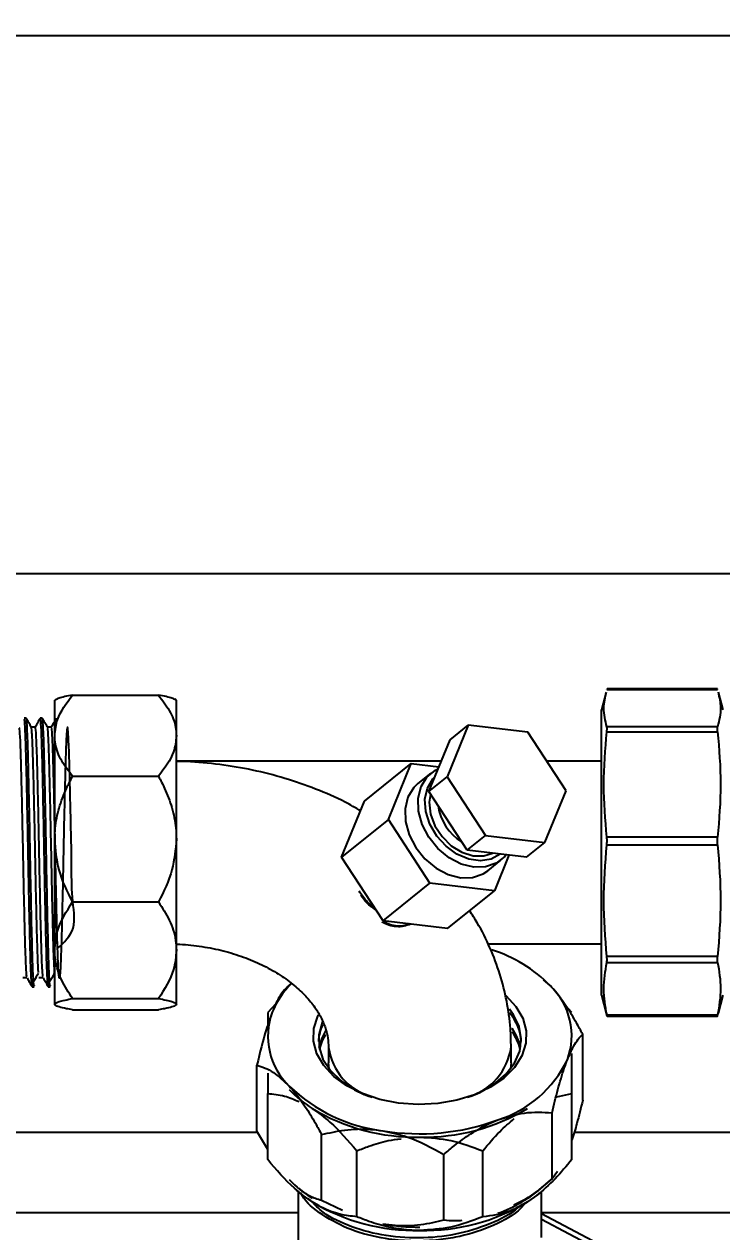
# Model space of a CAD drawing. Extents: x 75 to 2075, y 25 to 1460.
# Drawn here: x 382.6 to 480.9, y 1093.9 to 1263.8 of the extents above; entities that cross this region are included whole.
import ezdxf

# ---------------------------------------------------------------- set-up
doc = ezdxf.new("R2010")
doc.units = 0
doc.header["$LTSCALE"] = 5
doc.linetypes.add('SLD-KATı', pattern=[0])
doc.layers.get('0').update_dxf_attribs({"linetype": 'CONTINUOUS'})
doc.styles.add('SLDTEXTSTYLE3', font='GOTHIC.TTF', dxfattribs={"width": 0.913})
doc.dimstyles.new('SLDDIMSTYLE0', dxfattribs={"dimtxt": 14.875, "dimasz": 16.51, "dimexe": 0, "dimexo": 0.0625, "dimgap": 3.71875, "dimtad": 1, "dimlfac": 0.7, "dimrnd": 1e-09, "dimzin": 12, "dimtxsty": 'SLDTEXTSTYLE3', "dimsah": 1, "dimcen": 0.09, "dimazin": 3, "dimtfac": 1, "dimtofl": 0, "dimtmove": 0, "dimatfit": 3, "dimtolj": 1, "dimtzin": 12})

# ---------------------------------------------------------------- blocks, each defined once
blk = doc.blocks.new('_D_5')
at = {"color": 7, "linetype": 'SLD-KATı'}
for p, q in [((194.78, 1261.39), (194.78, 1320.99)), ((866.21, 1261.39), (866.21, 1320.99)), ((194.78, 1315.99), (866.21, 1315.99))]:
    blk.add_line(p, q, dxfattribs=at)
for points in [[(194.78, 1315.99), (211.29, 1313.45), (211.29, 1318.53)], [(866.21, 1315.99), (849.7, 1318.53), (849.7, 1313.45)]]:
    blk.add_solid(points, dxfattribs=at)
at = {"color": 7, "linetype": 'SLD-KATı', "insert": (491.48, 1334.99), "char_height": 14.875, "attachment_point": 1, "style": 'SLDTEXTSTYLE3'}
blk.add_mtext('470', dxfattribs=at)

msp = doc.modelspace()

# ---------------------------------------------------------------- linework, layer by layer
at = {"color": 8, "linetype": 'SLD-KATı'}
for p, q in [((519.097, 1262.206), (219.067, 1262.206)), ((463.292, 1091.532), (455.496, 1095.647))]:
    msp.add_line(p, q, dxfattribs=at)
at = {"color": 7, "linetype": 'SLD-KATı'}
for p, q in [((486.567, 1186.492), (369.067, 1186.492)), ((389.446, 1169.408), (401.545, 1169.408)), ((464.592, 1169.866), (463.924, 1167.374)), ((464.696, 1170.227), (464.722, 1170.299)), ((464.696, 1170.227), (480.296, 1170.227)), ((480.27, 1170.3), (464.722, 1170.3)), ((480.296, 1170.227), (480.27, 1170.299)), ((481.067, 1167.374), (480.399, 1169.866)), ((387.147, 1168.863), (386.924, 1168.707)), ((386.924, 1163.711), (386.924, 1168.707)), ((404.067, 1168.707), (403.844, 1168.863)), ((404.067, 1163.711), (404.067, 1168.707)), ((382.908, 1166.164), (382.625, 1166.164)), ((385.176, 1166.164), (384.893, 1166.164)), ((463.924, 1140.924), (463.924, 1167.374)), ((384.184, 1164.937), (383.623, 1164.937)), ((386.452, 1164.937), (385.891, 1164.937)), ((445.172, 1165.183), (442.188, 1157.914)), ((442.607, 1163.121), (445.172, 1165.183)), ((453.553, 1164.199), (445.172, 1165.183)), ((458.95, 1155.946), (453.553, 1164.199)), ((480.296, 1164.988), (464.696, 1164.988)), ((464.696, 1164.272), (480.296, 1164.272)), ((386.924, 1149.173), (386.924, 1163.711)), ((404.067, 1149.173), (404.067, 1163.711)), ((439.623, 1155.852), (442.607, 1163.121)), ((441.381, 1160.136), (404.067, 1160.136)), ((430.56, 1154.483), (437.156, 1159.787)), ((433.923, 1151.912), (437.156, 1159.787)), ((437.156, 1159.787), (441.05, 1159.329)), ((440.55, 1158.871), (440.941, 1159.063)), ((463.924, 1160.136), (456.21, 1160.136)), ((389.446, 1158.014), (401.545, 1158.014)), ((439.91, 1158.442), (438.078, 1156.968)), ((439.623, 1155.852), (442.188, 1157.914)), ((442.188, 1157.914), (447.584, 1149.661)), ((445.019, 1147.598), (439.623, 1155.852)), ((455.965, 1148.676), (458.95, 1155.946)), ((427.327, 1146.608), (430.56, 1154.483)), ((433.923, 1151.912), (427.327, 1146.608)), ((439.769, 1142.97), (433.923, 1151.912)), ((386.924, 1133.525), (386.924, 1149.173)), ((404.067, 1133.525), (404.067, 1149.173)), ((445.019, 1147.598), (447.584, 1149.661)), ((447.584, 1149.661), (455.965, 1148.676)), ((480.296, 1149.453), (464.696, 1149.453)), ((453.4, 1146.614), (445.019, 1147.598)), ((453.4, 1146.614), (455.965, 1148.676)), ((464.696, 1148.362), (480.296, 1148.362)), ((433.173, 1137.666), (427.327, 1146.608)), ((447.926, 1144.722), (449.758, 1146.195)), ((450.902, 1146.907), (448.848, 1141.904)), ((433.173, 1137.666), (439.769, 1142.97)), ((448.848, 1141.904), (439.769, 1142.97)), ((442.252, 1136.6), (448.848, 1141.904)), ((463.924, 1127.183), (463.924, 1140.924)), ((389.446, 1140.331), (401.545, 1140.331)), ((442.252, 1136.6), (433.173, 1137.666)), ((447.946, 1134.421), (463.924, 1134.421)), ((386.924, 1125.934), (386.924, 1133.525)), ((404.067, 1125.934), (404.067, 1133.525)), ((480.296, 1132.644), (464.696, 1132.644)), ((464.696, 1131.818), (480.296, 1131.818)), ((382.449, 1129.708), (383.016, 1129.708)), ((384.716, 1129.708), (385.283, 1129.708)), ((420.273, 1128.888), (419.645, 1128.33)), ((455.842, 1129.412), (455.718, 1129.522)), ((456.742, 1128.524), (455.785, 1129.346)), ((383.759, 1128.393), (384.043, 1128.393)), ((386.027, 1128.393), (386.31, 1128.393)), ((463.924, 1127.183), (464.592, 1124.691)), ((480.399, 1124.691), (481.067, 1127.183)), ((389.446, 1126.718), (401.545, 1126.718)), ((389.446, 1125.149), (401.545, 1125.149)), ((418.086, 1125.992), (416.924, 1124.749)), ((459.781, 1124.749), (458.889, 1125.762)), ((464.637, 1124.704), (464.696, 1124.33)), ((480.296, 1124.407), (464.696, 1124.407)), ((464.722, 1124.257), (480.27, 1124.257)), ((480.296, 1124.33), (480.355, 1124.704)), ((461.299, 1112.423), (461.299, 1121.701)), ((425.496, 1119.891), (425.496, 1117.7)), ((451.21, 1117.7), (451.21, 1119.891)), ((415.407, 1108.081), (415.407, 1117.358)), ((425.568, 1116.824), (425.496, 1117.7)), ((451.21, 1117.7), (451.137, 1116.824)), ((416.924, 1116.25), (416.924, 1113.356)), ((416.924, 1104.078), (416.924, 1113.356)), ((457.641, 1112.897), (459.781, 1113.356)), ((459.781, 1104.078), (459.781, 1113.356)), ((456.97, 1101.374), (456.97, 1110.651)), ((416.924, 1105.502), (415.407, 1108.081)), ((369.067, 1107.921), (415.501, 1107.921)), ((424.52, 1098.303), (424.52, 1107.58)), ((460.104, 1107.921), (507.281, 1107.921)), ((429.477, 1096.021), (429.477, 1105.299)), ((441.736, 1095.524), (441.736, 1104.802)), ((447.229, 1096.021), (447.229, 1105.299)), ((455.941, 1100.458), (457.068, 1101.458)), ((457.735, 1102.377), (456.97, 1101.374)), ((420.761, 1099.984), (420.987, 1099.783)), ((421.21, 1099.589), (421.21, 1054.715)), ((455.496, 1093.119), (455.496, 1099.589)), ((455.718, 1099.783), (455.983, 1100.017)), ((427.456, 1096.913), (424.52, 1098.303)), ((421.21, 1096.564), (371.924, 1096.564)), ((507.281, 1096.564), (455.496, 1096.564)), ((464.292, 1091.783), (455.496, 1096.427))]:
    msp.add_line(p, q, dxfattribs=at)
at = {"color": 7, "linetype": 'SLD-KATı', "flags": 128}
for points in [[(450.501, 1146.954), (450.32, 1146.735), (449.118, 1145.766), (447.624, 1145.244), (445.94, 1145.204), (444.18, 1145.648), (442.465, 1146.548), (440.911, 1147.84), (439.625, 1149.438), (438.694, 1151.232), (438.181, 1153.1), (438.121, 1154.915), (438.519, 1156.553), (439.348, 1157.902), (440.55, 1158.871), (440.55, 1158.871)], [(449.681, 1147.05), (448.414, 1146.356), (446.886, 1146.106), (445.233, 1146.34), (443.578, 1147.039), (442.043, 1148.151), (440.742, 1149.594), (439.772, 1151.261), (439.204, 1153.028), (439.081, 1154.765), (439.412, 1156.342), (440.173, 1157.642), (440.498, 1157.983)], [(438.078, 1156.968), (437.516, 1156.429), (436.687, 1155.079), (436.289, 1153.441), (436.349, 1151.627), (436.861, 1149.759), (437.793, 1147.965), (439.079, 1146.367), (440.633, 1145.074), (442.348, 1144.175), (444.107, 1143.731), (445.792, 1143.771), (447.286, 1144.293), (447.926, 1144.722)], [(439.845, 1155.511), (439.684, 1154.343), (439.868, 1152.696), (440.483, 1151.043), (441.481, 1149.517), (442.78, 1148.242), (444.275, 1147.321), (445.845, 1146.829), (447.363, 1146.805), (448.57, 1147.181)], [(450.396, 1127.203), (450.46, 1127.147), (451.881, 1125.623), (452.841, 1123.956), (453.308, 1122.205), (453.266, 1120.429), (452.716, 1118.688), (451.676, 1117.041), (450.183, 1115.545), (448.287, 1114.25), (446.053, 1113.202), (443.557, 1112.434), (440.883, 1111.974), (438.123, 1111.837), (435.371, 1112.028), (432.721, 1112.541), (430.262, 1113.357), (428.079, 1114.449), (426.246, 1115.78), (424.825, 1117.305), (423.864, 1118.971), (423.397, 1120.722), (423.44, 1122.499), (423.99, 1124.24), (424.084, 1124.432)], [(446.17, 1113.242), (446.819, 1113.53), (448.843, 1114.692), (450.489, 1116.079), (451.696, 1117.64), (452.421, 1119.32), (452.637, 1121.058), (452.337, 1122.79), (451.531, 1124.455), (450.968, 1125.219)], [(424.648, 1123.504), (424.585, 1123.363), (424.112, 1121.646), (424.155, 1119.903), (424.71, 1118.197), (425.758, 1116.589), (427.262, 1115.137), (429.166, 1113.894), (430.535, 1113.242)], [(424.169, 1119.821), (424.585, 1121.172), (425.177, 1122.268)], [(424.219, 1119.582), (424.646, 1120.831), (425.097, 1121.666)], [(423.201, 1098.116), (421.788, 1099.116), (420.987, 1099.783)], [(455.718, 1099.783), (454.917, 1099.116), (453.505, 1098.116)]]:
    msp.add_lwpolyline(points, dxfattribs=at)
at = {"color": 7, "linetype": 'SLD-KATı'}
for centre, radius, start, end in [((447.982, 1154.847), 7.112, 188.20848, 238.14816), ((442.226, 1114.101), 20.463, 44.81419, 72.34229), ((428.834, 1120.185), 12.178, 134.56929, 157.64433), ((450.003, 1121.494), 9.739, 339.66632, 46.20876), ((426.703, 1121.433), 9.739, 159.66646, 226.20858), ((445.78, 1120.24), 6.867, 3.6508, 40.55842), ((430.36, 1120.381), 6.295, 154.95951, 177.30402), ((445.722, 1118.453), 6.95, 11.3475, 36.09921), ((445.694, 1117.954), 6.986, 14.0395, 36.08016), ((444.466, 1125.205), 16.294, 287.45358, 334.18954), ((435.952, 1130.988), 23.037, 226.0493, 262.95905), ((432.097, 1125.368), 16.677, 223.31786, 237.76133), ((437.808, 1135.697), 28.469, 239.1281, 271.09574), ((438.897, 1135.697), 28.469, 268.90426, 300.8719), ((438.333, 1139.615), 31.917, 260.61366, 290.19835), ((432.328, 1112.979), 17.038, 223.47147, 237.60773), ((442.266, 1115.843), 20.587, 290.13789, 310.80346), ((437.808, 1122.55), 28.468, 239.12783, 271.096), ((438.897, 1122.55), 28.468, 268.904, 300.87216), ((438.339, 1127.476), 32.912, 260.89039, 270.0247)]:
    msp.add_arc(centre, radius, start, end, dxfattribs=at)
at = {"color": 8, "linetype": 'SLD-KATı'}
for centre, radius, start, end in [((433.975, 1121.1), 8.57, 188.33352, 254.08719), ((442.745, 1121.077), 8.543, 285.86406, 352.25011)]:
    msp.add_arc(centre, radius, start, end, dxfattribs=at)
at = {"color": 7, "linetype": 'SLD-KATı'}
for points, knots in [([(386.924, 1163.711), (387.005, 1164.474), (387.216, 1166.474), (388.594, 1168.287), (389.446, 1169.408)], [0, 0, 0, 0, 0.3814192, 1, 1, 1, 1]), ([(389.446, 1169.408), (388.681, 1169.278), (387.529, 1169.082), (387.281, 1168.864), (387.197, 1168.791)], [0, 0, 0, 0, 0.6647206, 1, 1, 1, 1]), ([(401.545, 1169.408), (402.094, 1168.699), (403.21, 1167.258), (403.975, 1165.298), (404.045, 1164.096), (404.067, 1163.711)], [0, 0, 0, 0, 0.3967451, 0.80675, 1, 1, 1, 1]), ([(403.794, 1168.791), (403.711, 1168.864), (403.462, 1169.082), (402.31, 1169.278), (401.545, 1169.408)], [0, 0, 0, 0, 0.3352794, 1, 1, 1, 1]), ([(464.696, 1164.988), (464.484, 1165.857), (464.089, 1167.479), (464.463, 1169.1), (464.637, 1169.853)], [0, 0, 0, 0, 0.5358836, 1, 1, 1, 1]), ([(480.355, 1169.853), (480.527, 1169.109), (480.903, 1167.487), (480.509, 1165.866), (480.296, 1164.988)], [0, 0, 0, 0, 0.45892409, 1, 1, 1, 1]), ([(383.747, 1128.519), (383.722, 1128.606), (383.659, 1128.819), (383.55, 1131.13), (383.454, 1134.683), (383.364, 1138.624), (383.283, 1142.438), (383.199, 1146.852), (383.11, 1151.731), (383.005, 1156.664), (382.907, 1160.89), (382.808, 1164.031), (382.71, 1165.907), (382.651, 1166.007), (382.625, 1166.052)], [0, 0, 0, 0, 0.0705496, 0.1731366, 0.2735178, 0.3426615, 0.4124006, 0.4811285, 0.5697614, 0.6602493, 0.7492325, 0.8383455, 0.9288199, 1, 1, 1, 1]), ([(384.043, 1128.57), (384.027, 1128.535), (383.979, 1128.425), (383.893, 1129.81), (383.79, 1132.541), (383.695, 1136.48), (383.591, 1141.223), (383.506, 1145.597), (383.424, 1150.102), (383.335, 1154.551), (383.23, 1159.21), (383.135, 1162.885), (383.03, 1165.238), (382.955, 1166.289), (382.915, 1166.079), (382.908, 1166.042)], [0, 0, 0, 0, 0.0426157, 0.1318849, 0.2208876, 0.3083445, 0.3978217, 0.4864166, 0.5306807, 0.6259978, 0.7151258, 0.8025272, 0.8919401, 0.9806989, 1, 1, 1, 1]), ([(383.626, 1164.93), (383.508, 1165.135), (383.272, 1165.545), (383.035, 1165.954), (382.917, 1166.159)], [0, 0, 0, 0, 0.5000019, 1, 1, 1, 1]), ([(384.887, 1166.163), (384.768, 1165.957), (384.53, 1165.545), (384.292, 1165.133), (384.173, 1164.927)], [0, 0, 0, 0, 0.5000072, 1, 1, 1, 1]), ([(386.016, 1128.517), (385.99, 1128.604), (385.927, 1128.817), (385.818, 1131.13), (385.722, 1134.683), (385.631, 1138.624), (385.551, 1142.438), (385.467, 1146.852), (385.378, 1151.731), (385.273, 1156.664), (385.175, 1160.89), (385.076, 1164.031), (384.978, 1165.907), (384.919, 1166.007), (384.893, 1166.052)], [0, 0, 0, 0, 0.0708618, 0.1734143, 0.2737618, 0.3428822, 0.412598, 0.4813028, 0.5699059, 0.6603634, 0.7493167, 0.8383998, 0.9288438, 1, 1, 1, 1]), ([(386.31, 1128.57), (386.295, 1128.535), (386.247, 1128.425), (386.161, 1129.81), (386.058, 1132.541), (385.963, 1136.48), (385.858, 1141.223), (385.774, 1145.597), (385.692, 1150.102), (385.603, 1154.551), (385.498, 1159.21), (385.403, 1162.885), (385.298, 1165.238), (385.223, 1166.289), (385.183, 1166.079), (385.176, 1166.042)], [0, 0, 0, 0, 0.0426157, 0.1318849, 0.2208876, 0.3083445, 0.3978217, 0.4864166, 0.5306807, 0.6259978, 0.7151258, 0.8025272, 0.8919401, 0.9806989, 1, 1, 1, 1]), ([(385.894, 1164.93), (385.776, 1165.135), (385.54, 1165.545), (385.303, 1165.954), (385.185, 1166.159)], [0, 0, 0, 0, 0.5000019, 1, 1, 1, 1]), ([(387.154, 1166.163), (387.035, 1165.957), (386.797, 1165.545), (386.559, 1165.133), (386.44, 1164.927)], [0, 0, 0, 0, 0.5000065, 1, 1, 1, 1]), ([(383.015, 1129.827), (383.008, 1129.829), (382.967, 1129.837), (382.889, 1131.194), (382.788, 1133.844), (382.692, 1137.633), (382.587, 1142.131), (382.488, 1147.039), (382.39, 1151.964), (382.285, 1156.519), (382.188, 1160.38), (382.088, 1163.188), (381.994, 1164.773), (381.939, 1164.789), (381.917, 1164.795)], [0, 0, 0, 0, 0.0210451, 0.1133942, 0.2050795, 0.2955655, 0.3880599, 0.4792582, 0.5701585, 0.6626844, 0.7533702, 0.8448043, 0.9372467, 1, 1, 1, 1]), ([(384.652, 1130.392), (384.646, 1130.44), (384.606, 1130.765), (384.53, 1132.642), (384.435, 1135.909), (384.332, 1140.168), (384.229, 1144.944), (384.134, 1149.908), (384.03, 1154.67), (383.928, 1158.849), (383.833, 1162.186), (383.728, 1164.211), (383.66, 1165.102), (383.627, 1164.923), (383.627, 1164.921)], [0, 0, 0, 0, 0.0170363, 0.1161115, 0.2129475, 0.311554, 0.4103874, 0.5071507, 0.6060789, 0.70455, 0.8014599, 0.9005896, 0.9985807, 1, 1, 1, 1]), ([(385.283, 1129.81), (385.256, 1129.989), (385.195, 1130.389), (385.097, 1132.591), (385.002, 1135.923), (384.899, 1140.164), (384.796, 1144.945), (384.701, 1149.908), (384.597, 1154.669), (384.495, 1158.85), (384.4, 1162.181), (384.295, 1164.228), (384.224, 1165.107), (384.188, 1164.892), (384.184, 1164.87)], [0, 0, 0, 0, 0.0744382, 0.1668438, 0.2571593, 0.3491273, 0.4413061, 0.5315546, 0.6238223, 0.7156637, 0.8060489, 0.8985045, 0.989899, 1, 1, 1, 1]), ([(386.92, 1130.415), (386.894, 1130.781), (386.833, 1131.626), (386.742, 1134.417), (386.645, 1138.285), (386.539, 1142.884), (386.442, 1147.816), (386.342, 1152.711), (386.237, 1157.175), (386.142, 1160.904), (386.04, 1163.509), (385.955, 1164.847), (385.909, 1164.785), (385.895, 1164.767)], [0, 0, 0, 0, 0.0747657, 0.1725654, 0.2699137, 0.36907, 0.4663085, 0.5642289, 0.6633111, 0.7601781, 0.8585819, 0.9574676, 1, 1, 1, 1]), ([(387.336, 1133.796), (388.262, 1134.655), (390.177, 1136.432), (389.238, 1140.932), (389.363, 1145.709), (389.208, 1150.682), (389.119, 1155.369), (389.015, 1159.44), (388.92, 1162.578), (388.814, 1164.535), (388.716, 1165.163), (388.617, 1164.421), (388.512, 1162.356), (388.416, 1159.129), (388.315, 1154.995), (388.211, 1150.265), (388.116, 1145.304), (388.013, 1140.495), (387.909, 1136.211), (387.815, 1132.775), (387.71, 1130.455), (387.609, 1129.435), (387.513, 1129.783), (387.408, 1131.475), (387.309, 1134.39), (387.212, 1138.293), (387.106, 1142.883), (387.009, 1147.816), (386.909, 1152.71), (386.804, 1157.176), (386.709, 1160.902), (386.607, 1163.517), (386.519, 1164.876), (386.469, 1164.798), (386.452, 1164.771)], [0, 0, 0, 0, 0.02998088, 0.06199834, 0.09389407, 0.12525904, 0.15734646, 0.18909132, 0.22056578, 0.25268331, 0.28424354, 0.31589402, 0.34800239, 0.37941606, 0.41123707, 0.4432963, 0.47463397, 0.50658788, 0.53855883, 0.56989107, 0.60193923, 0.63378316, 0.66518068, 0.69728393, 0.7289632, 0.76049623, 0.79261505, 0.82411238, 0.85583088, 0.88792542, 0.91930256, 0.9511778, 0.98320856, 1, 1, 1, 1]), ([(464.696, 1149.453), (464.489, 1151.911), (464.074, 1156.85), (464.488, 1161.79), (464.696, 1164.272)], [0, 0, 0, 0, 0.4975905, 1, 1, 1, 1]), ([(464.696, 1164.272), (464.707, 1164.404), (464.73, 1164.67), (464.72, 1164.89), (464.701, 1164.966), (464.696, 1164.988)], [0, 0, 0, 0, 0.4171106, 0.834313, 1, 1, 1, 1]), ([(480.296, 1164.272), (480.284, 1164.404), (480.261, 1164.67), (480.272, 1164.89), (480.29, 1164.966), (480.296, 1164.988)], [0, 0, 0, 0, 0.4171106, 0.834313, 1, 1, 1, 1]), ([(480.296, 1164.272), (480.502, 1161.814), (480.917, 1156.874), (480.504, 1151.935), (480.296, 1149.453)], [0, 0, 0, 0, 0.4975905, 1, 1, 1, 1]), ([(389.446, 1158.014), (388.897, 1158.723), (387.781, 1160.164), (387.017, 1162.124), (386.947, 1163.326), (386.924, 1163.711)], [0, 0, 0, 0, 0.3967465, 0.8067528, 1, 1, 1, 1]), ([(404.067, 1163.711), (403.987, 1162.948), (403.776, 1160.947), (402.397, 1159.135), (401.545, 1158.014)], [0, 0, 0, 0, 0.3814185, 1, 1, 1, 1]), ([(430.014, 1153.153), (429.291, 1153.567), (427.271, 1154.724), (423.694, 1156.263), (419.346, 1157.78), (414.825, 1158.932), (410.191, 1159.708), (406.584, 1160.056), (404.538, 1160.093), (404.067, 1160.101)], [0, 0, 0, 0, 0.0947743, 0.2647363, 0.4352856, 0.606225, 0.7774224, 0.9487972, 1, 1, 1, 1]), ([(386.924, 1149.173), (386.94, 1149.68), (386.985, 1151.149), (387.491, 1153.572), (388.397, 1156.007), (389.151, 1157.449), (389.446, 1158.014)], [0, 0, 0, 0, 0.1638317, 0.4746295, 0.7943871, 1, 1, 1, 1]), ([(401.545, 1158.014), (401.84, 1157.449), (402.583, 1156.03), (403.492, 1153.598), (404.006, 1151.175), (404.051, 1149.68), (404.067, 1149.173)], [0, 0, 0, 0, 0.2056145, 0.5170111, 0.836167, 1, 1, 1, 1]), ([(389.446, 1140.331), (388.708, 1141.805), (387.309, 1144.598), (387.048, 1147.705), (386.924, 1149.173)], [0, 0, 0, 0, 0.5275083, 1, 1, 1, 1]), ([(404.067, 1149.173), (403.944, 1147.705), (403.682, 1144.598), (402.283, 1141.805), (401.545, 1140.331)], [0, 0, 0, 0, 0.4724917, 1, 1, 1, 1]), ([(464.696, 1148.362), (464.707, 1148.515), (464.73, 1148.82), (464.72, 1149.199), (464.701, 1149.397), (464.696, 1149.453)], [0, 0, 0, 0, 0.4171149, 0.8343116, 1, 1, 1, 1]), ([(480.296, 1148.362), (480.284, 1148.515), (480.261, 1148.82), (480.272, 1149.199), (480.29, 1149.397), (480.296, 1149.453)], [0, 0, 0, 0, 0.4171149, 0.8343116, 1, 1, 1, 1]), ([(464.696, 1132.644), (464.488, 1135.264), (464.074, 1140.503), (464.488, 1145.743), (464.696, 1148.362)], [0, 0, 0, 0, 0.5000004, 1, 1, 1, 1]), ([(480.296, 1148.362), (480.503, 1145.743), (480.917, 1140.503), (480.503, 1135.264), (480.296, 1132.644)], [0, 0, 0, 0, 0.4999996, 1, 1, 1, 1]), ([(431.943, 1139.548), (431.61, 1139.784), (430.756, 1140.391), (430.182, 1141.286), (429.831, 1141.832)], [0, 0, 0, 0, 0.390041, 1, 1, 1, 1]), ([(432.192, 1139.166), (431.725, 1139.484), (430.883, 1140.055), (430.311, 1140.907), (430.057, 1141.285)], [0, 0, 0, 0, 0.55487619, 1, 1, 1, 1]), ([(386.924, 1133.525), (387.005, 1134.436), (387.216, 1136.827), (388.594, 1138.992), (389.446, 1140.331)], [0, 0, 0, 0, 0.381421, 1, 1, 1, 1]), ([(401.545, 1140.331), (402.094, 1139.485), (403.21, 1137.763), (403.975, 1135.421), (404.045, 1133.985), (404.067, 1133.525)], [0, 0, 0, 0, 0.3967445, 0.8067532, 1, 1, 1, 1]), ([(451.21, 1119.891), (451.19, 1120.76), (451.141, 1122.93), (450.654, 1126.379), (449.699, 1130.187), (448.287, 1133.878), (446.833, 1136.862), (445.712, 1138.529), (445.34, 1139.083)], [0, 0, 0, 0, 0.1289444, 0.322003, 0.5149935, 0.7085153, 0.903134, 1, 1, 1, 1]), ([(437.067, 1137.209), (436.753, 1137.092), (435.832, 1136.75), (434.363, 1136.853), (433.335, 1137.323), (433.009, 1137.472)], [0, 0, 0, 0, 0.2607866, 0.7658981, 1, 1, 1, 1]), ([(436.933, 1137.225), (436.699, 1137.141), (435.855, 1136.837), (434.524, 1136.938), (433.542, 1137.382), (433.264, 1137.508)], [0, 0, 0, 0, 0.2153108, 0.7775329, 1, 1, 1, 1]), ([(404.067, 1134.389), (404.099, 1134.388), (405.181, 1134.365), (407.297, 1134.136), (410.327, 1133.574), (413.191, 1132.732), (415.832, 1131.66), (418.201, 1130.39), (420.257, 1128.969), (421.975, 1127.446), (423.343, 1125.868), (424.37, 1124.273), (425.067, 1122.68), (425.437, 1121.228), (425.478, 1120.303), (425.496, 1119.891)], [0, 0, 0, 0, 0.0025243, 0.0844251, 0.1662076, 0.2477523, 0.329051, 0.4101897, 0.4913465, 0.5728711, 0.655422, 0.7400837, 0.8285717, 0.9235533, 1, 1, 1, 1]), ([(389.446, 1126.718), (388.897, 1127.565), (387.781, 1129.287), (387.017, 1131.629), (386.947, 1133.065), (386.924, 1133.525)], [0, 0, 0, 0, 0.39674653, 0.80675174, 1, 1, 1, 1]), ([(404.067, 1133.525), (403.987, 1132.613), (403.776, 1130.223), (402.397, 1128.058), (401.545, 1126.718)], [0, 0, 0, 0, 0.3814192, 1, 1, 1, 1]), ([(464.696, 1131.818), (464.707, 1131.901), (464.73, 1132.067), (464.72, 1132.384), (464.701, 1132.586), (464.696, 1132.644)], [0, 0, 0, 0, 0.417122, 0.8343201, 1, 1, 1, 1]), ([(480.296, 1131.818), (480.284, 1131.901), (480.261, 1132.067), (480.272, 1132.384), (480.29, 1132.586), (480.296, 1132.644)], [0, 0, 0, 0, 0.417122, 0.8343201, 1, 1, 1, 1]), ([(383.943, 1129.118), (384.061, 1129.314), (384.298, 1129.706), (384.534, 1130.098), (384.652, 1130.294)], [0, 0, 0, 0, 0.500011, 1, 1, 1, 1]), ([(386.211, 1129.118), (386.329, 1129.314), (386.566, 1129.706), (386.802, 1130.098), (386.92, 1130.294)], [0, 0, 0, 0, 0.500011, 1, 1, 1, 1]), ([(464.696, 1124.407), (464.489, 1125.636), (464.074, 1128.107), (464.488, 1130.577), (464.696, 1131.818)], [0, 0, 0, 0, 0.4975908, 1, 1, 1, 1]), ([(480.296, 1131.818), (480.502, 1130.589), (480.917, 1128.119), (480.504, 1125.648), (480.296, 1124.407)], [0, 0, 0, 0, 0.4975908, 1, 1, 1, 1]), ([(383.039, 1129.63), (383.158, 1129.424), (383.396, 1129.012), (383.634, 1128.6), (383.753, 1128.394)], [0, 0, 0, 0, 0.4999997, 1, 1, 1, 1]), ([(385.307, 1129.63), (385.426, 1129.424), (385.664, 1129.012), (385.902, 1128.6), (386.021, 1128.394)], [0, 0, 0, 0, 0.4999929, 1, 1, 1, 1]), ([(461.299, 1121.701), (461.008, 1122.24), (460.276, 1123.594), (459.023, 1125.637), (457.774, 1127.37), (457.004, 1128.232), (456.742, 1128.524)], [0, 0, 0, 0, 0.205615, 0.5170112, 0.8361659, 1, 1, 1, 1]), ([(419.656, 1128.319), (419.413, 1128.077), (418.891, 1127.557), (418.174, 1126.285), (417.717, 1125.173), (417.571, 1124.817)], [0, 0, 0, 0, 0.3727327, 0.7990605, 1, 1, 1, 1]), ([(386.924, 1125.934), (387.048, 1126.064), (387.309, 1126.34), (388.708, 1126.588), (389.446, 1126.718)], [0, 0, 0, 0, 0.4724947, 1, 1, 1, 1]), ([(389.446, 1125.149), (389.151, 1125.199), (388.409, 1125.325), (387.499, 1125.541), (386.986, 1125.756), (386.94, 1125.889), (386.924, 1125.934)], [0, 0, 0, 0, 0.205613, 0.5170122, 0.8361667, 1, 1, 1, 1]), ([(401.545, 1126.718), (402.283, 1126.588), (403.682, 1126.34), (403.944, 1126.064), (404.067, 1125.934)], [0, 0, 0, 0, 0.52750526, 1, 1, 1, 1]), ([(404.067, 1125.934), (404.052, 1125.889), (404.006, 1125.758), (403.5, 1125.543), (402.595, 1125.327), (401.84, 1125.199), (401.545, 1125.149)], [0, 0, 0, 0, 0.16383205, 0.47463055, 0.79438867, 1, 1, 1, 1]), ([(417.571, 1124.817), (417.281, 1124.016), (416.521, 1121.914), (415.833, 1119.099), (415.407, 1117.358)], [0, 0, 0, 0, 0.3814188, 1, 1, 1, 1]), ([(416.924, 1124.749), (416.924, 1124.609), (416.924, 1124.254), (416.924, 1123.692), (416.924, 1123.07), (416.924, 1122.929)], [0, 0, 0, 0, 0.3379698, 0.8498217, 1, 1, 1, 1]), ([(464.696, 1124.33), (464.707, 1124.295), (464.73, 1124.225), (464.72, 1124.293), (464.701, 1124.382), (464.696, 1124.407)], [0, 0, 0, 0, 0.4171119, 0.8343055, 1, 1, 1, 1]), ([(480.27, 1124.258), (480.269, 1124.257), (480.26, 1124.232), (480.272, 1124.296), (480.291, 1124.383), (480.296, 1124.407)], [0, 0, 0, 0, 0.0128368, 0.7193844, 1, 1, 1, 1]), ([(459.135, 1118.11), (459.424, 1118.789), (460.184, 1120.567), (460.873, 1121.268), (461.299, 1121.701)], [0, 0, 0, 0, 0.3814184, 1, 1, 1, 1]), ([(459.781, 1113.356), (459.781, 1114.896), (459.781, 1116.981), (459.781, 1118.588), (459.781, 1119.008)], [0, 0, 0, 0, 0.7386117, 1, 1, 1, 1]), ([(415.407, 1117.358), (416.166, 1117.109), (417.606, 1116.638), (419.207, 1115.12), (419.963, 1114.403)], [0, 0, 0, 0, 0.527506, 1, 1, 1, 1]), ([(456.97, 1110.651), (457.24, 1111.759), (457.787, 1114.013), (458.532, 1116.5), (458.988, 1117.72), (459.135, 1118.11)], [0, 0, 0, 0, 0.3967486, 0.8067524, 1, 1, 1, 1]), ([(416.924, 1113.356), (417.703, 1113.293), (419.104, 1113.182), (420.65, 1112.517), (421.338, 1112.221)], [0, 0, 0, 0, 0.5554817, 1, 1, 1, 1]), ([(419.963, 1114.403), (420.225, 1114.111), (420.982, 1113.264), (422.231, 1111.536), (423.486, 1109.495), (424.229, 1108.119), (424.52, 1107.58)], [0, 0, 0, 0, 0.1638329, 0.4746287, 0.7943866, 1, 1, 1, 1]), ([(461.299, 1112.423), (461.031, 1111.301), (460.549, 1109.285), (460.017, 1107.601), (459.781, 1106.855)], [0, 0, 0, 0, 0.5570143, 1, 1, 1, 1]), ([(423.201, 1111.261), (424.041, 1110.66), (426.245, 1109.084), (428.242, 1106.745), (429.477, 1105.299)], [0, 0, 0, 0, 0.3814201, 1, 1, 1, 1]), ([(447.229, 1105.299), (448.007, 1106.236), (449.408, 1107.923), (450.955, 1109.243), (451.642, 1109.83)], [0, 0, 0, 0, 0.5554821, 1, 1, 1, 1]), ([(449.353, 1109.661), (450.618, 1110.052), (453.294, 1110.879), (455.701, 1110.73), (456.97, 1110.651)], [0, 0, 0, 0, 0.4724925, 1, 1, 1, 1]), ([(424.52, 1107.58), (425.591, 1107.828), (427.768, 1108.333), (430.73, 1108.441), (432.546, 1108.202), (433.128, 1108.125)], [0, 0, 0, 0, 0.3967468, 0.8067522, 1, 1, 1, 1]), ([(433.128, 1108.125), (434.281, 1107.878), (437.304, 1107.228), (440.042, 1105.729), (441.736, 1104.802)], [0, 0, 0, 0, 0.381419, 1, 1, 1, 1]), ([(441.736, 1104.802), (442.222, 1105.215), (443.445, 1106.254), (445.541, 1107.756), (447.628, 1108.951), (448.916, 1109.481), (449.353, 1109.661)], [0, 0, 0, 0, 0.2056121, 0.5170109, 0.8361653, 1, 1, 1, 1]), ([(429.477, 1105.299), (430.044, 1105.524), (431.47, 1106.088), (433.547, 1106.727), (435.108, 1106.928), (435.713, 1107.006)], [0, 0, 0, 0, 0.287893, 0.7239003, 1, 1, 1, 1]), ([(438.353, 1107.233), (439.826, 1107.138), (442.945, 1106.938), (445.75, 1105.865), (447.229, 1105.299)], [0, 0, 0, 0, 0.4724921, 1, 1, 1, 1]), ([(423.201, 1098.116), (422.36, 1098.717), (420.156, 1100.293), (418.159, 1102.631), (416.924, 1104.078)], [0, 0, 0, 0, 0.38141833, 1, 1, 1, 1]), ([(459.781, 1104.078), (459.001, 1103.156), (457.413, 1101.281), (455.254, 1099.309), (453.929, 1098.405), (453.505, 1098.116)], [0, 0, 0, 0, 0.3967467, 0.8067512, 1, 1, 1, 1]), ([(456.97, 1101.374), (455.711, 1100.292), (454.006, 1098.827), (452.108, 1097.911), (451.612, 1097.672)], [0, 0, 0, 0, 0.7386139, 1, 1, 1, 1]), ([(424.52, 1098.303), (424.229, 1098.39), (423.497, 1098.611), (422.43, 1099.117), (421.629, 1099.775), (421.319, 1100.031)], [0, 0, 0, 0, 0.2878933, 0.7239033, 1, 1, 1, 1]), ([(453.317, 1098.027), (452.959, 1097.634), (451.697, 1096.249), (448.274, 1094.48), (444.204, 1093.202), (440.384, 1092.653), (437.056, 1092.546), (432.954, 1092.927), (428.555, 1094.064), (424.582, 1096.209), (422.209, 1098.068), (421.656, 1099.235), (421.606, 1099.341)], [0, 0, 0, 0, 0.053473, 0.1885392, 0.325075, 0.3971274, 0.4878024, 0.5804277, 0.7166828, 0.8500667, 0.9864324, 1, 1, 1, 1]), ([(452.52, 1097.652), (452.41, 1097.538), (451.367, 1096.446), (448.245, 1094.929), (443.484, 1093.405), (438.18, 1092.886), (432.906, 1093.311), (428.147, 1094.713), (424.756, 1096.41), (423.52, 1097.756), (423.147, 1098.162)], [0, 0, 0, 0, 0.01788457, 0.17067257, 0.32512297, 0.47609638, 0.6299342, 0.78376147, 0.93473971, 1, 1, 1, 1]), ([(429.477, 1096.021), (428.696, 1096.101), (427.108, 1096.264), (424.949, 1097.064), (423.625, 1097.86), (423.201, 1098.116)], [0, 0, 0, 0, 0.3967464, 0.8067528, 1, 1, 1, 1]), ([(453.505, 1098.116), (452.664, 1097.638), (450.461, 1096.385), (448.464, 1096.16), (447.229, 1096.021)], [0, 0, 0, 0, 0.3814188, 1, 1, 1, 1]), ([(438.353, 1094.087), (437.844, 1094.099), (436.369, 1094.134), (433.936, 1094.522), (431.492, 1095.216), (430.044, 1095.795), (429.477, 1096.021)], [0, 0, 0, 0, 0.1638319, 0.4746302, 0.7943876, 1, 1, 1, 1]), ([(441.736, 1095.524), (440.665, 1095.276), (438.488, 1094.772), (435.526, 1094.663), (433.71, 1094.903), (433.128, 1094.979)], [0, 0, 0, 0, 0.39674667, 0.80675215, 1, 1, 1, 1]), ([(447.229, 1096.021), (445.75, 1095.455), (442.945, 1094.382), (439.826, 1094.182), (438.353, 1094.087)], [0, 0, 0, 0, 0.5275079, 1, 1, 1, 1]), ([(444.289, 1095.489), (443.925, 1095.461), (443.042, 1095.395), (442.219, 1095.476), (441.736, 1095.524)], [0, 0, 0, 0, 0.4124323, 1, 1, 1, 1])]:
    msp.add_open_spline(points, degree=3, knots=knots, dxfattribs=at)

# ---------------------------------------------------------------- dimensions: what is measured, and where the dimension line sits
dim = msp.add_linear_dim(base=(866.21, 1315.994), p1=(194.781, 1256.391), p2=(866.21, 1256.391), dimstyle='SLDDIMSTYLE0', dxfattribs=at)
dim.commit()
dim.dimension.update_dxf_attribs({"geometry": '_D_5', "text_midpoint": (507.964, 1315.994), "dimtype": 160})

doc.saveas('drawing.dxf')
